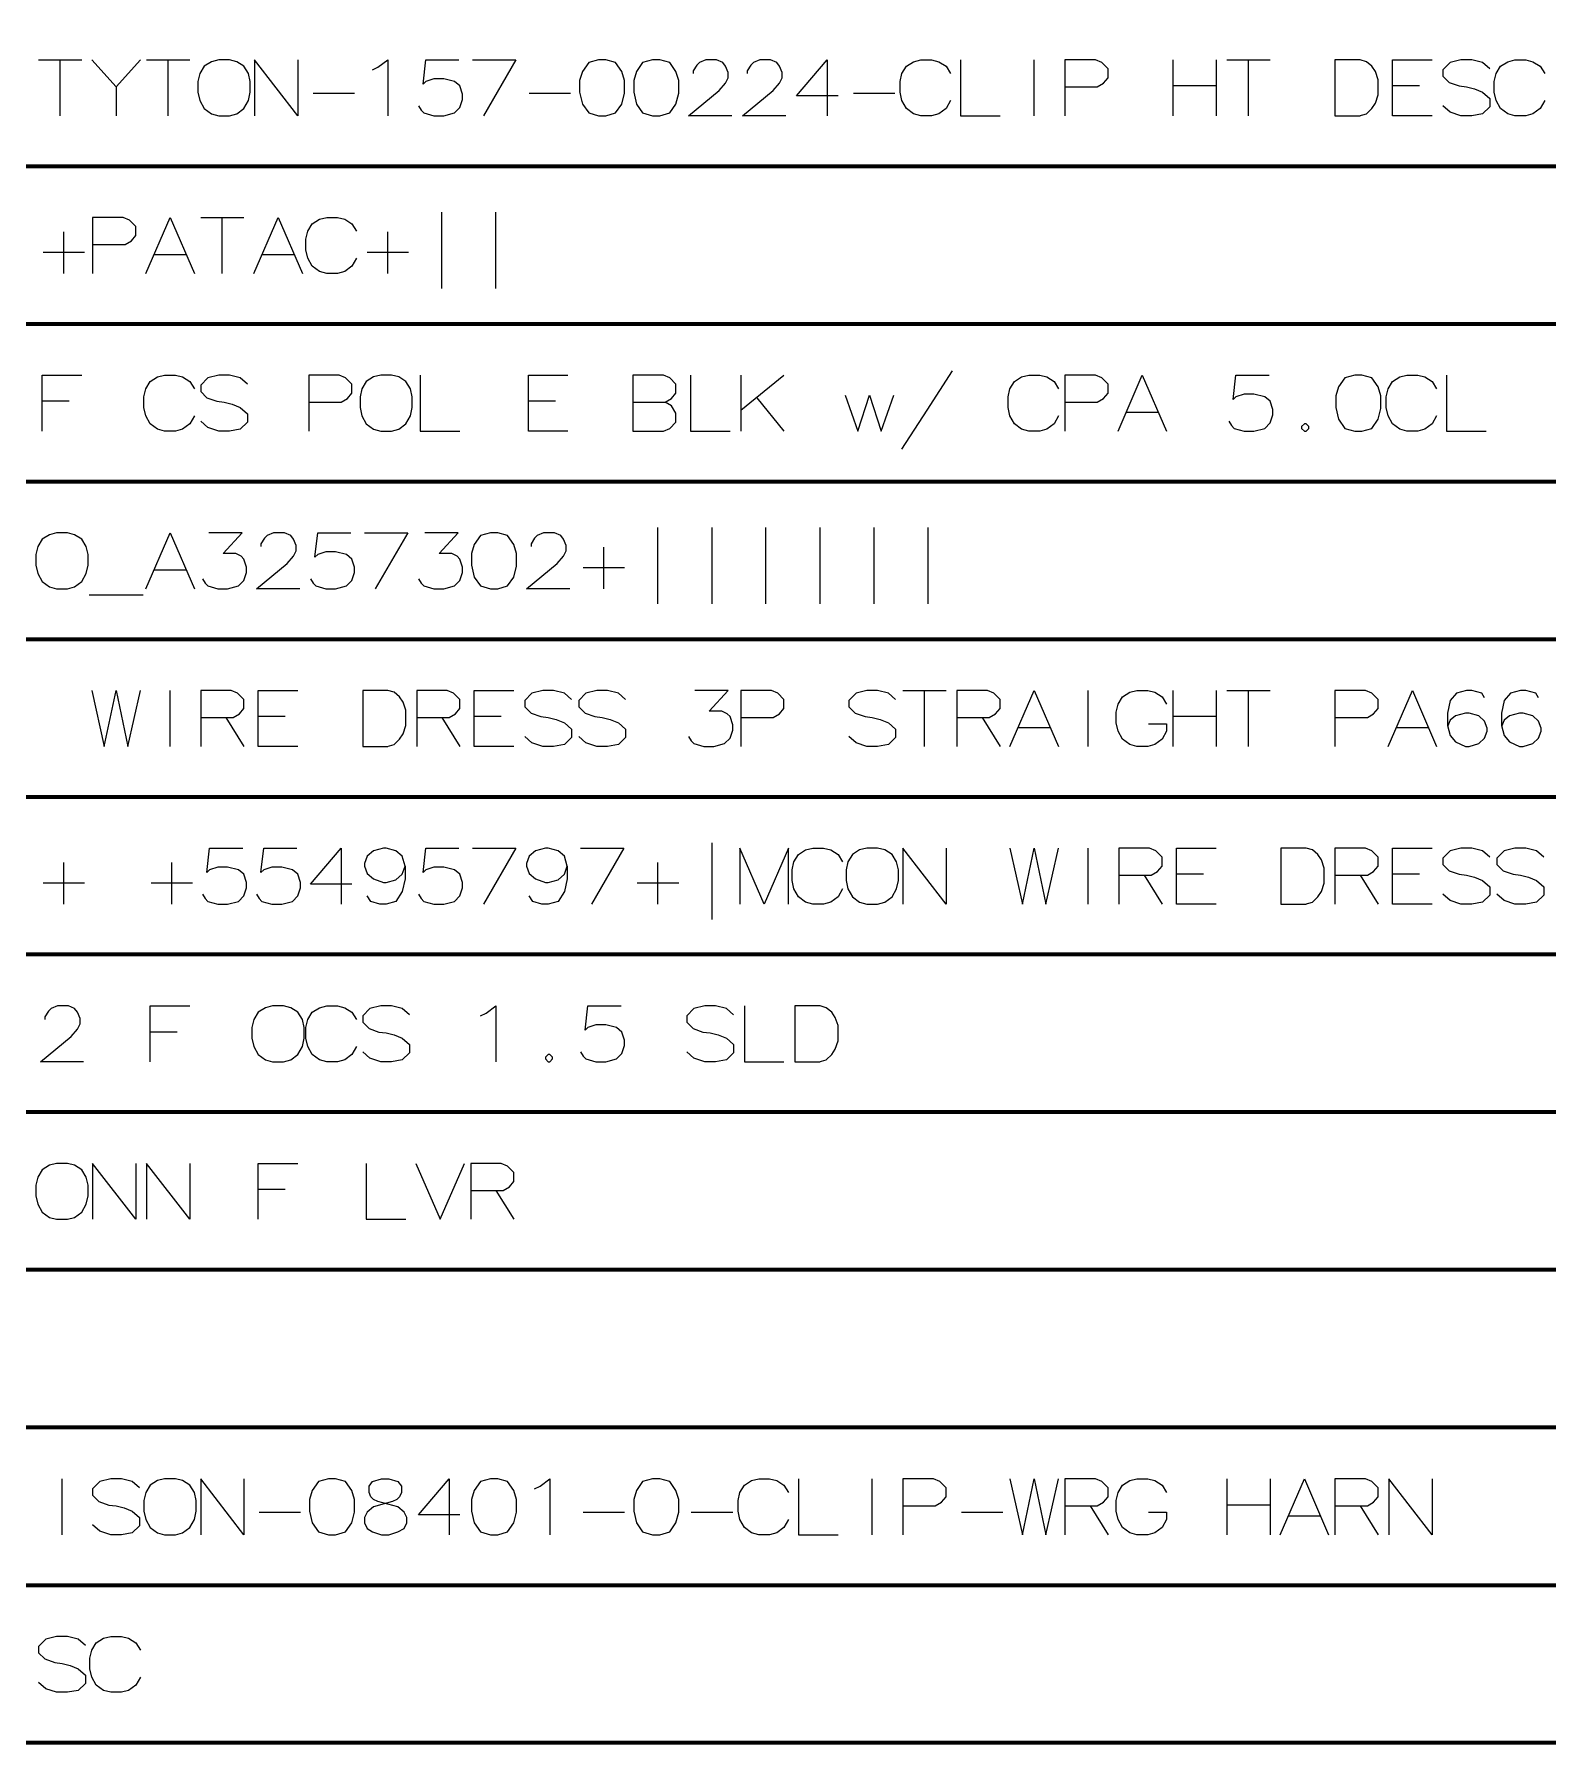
# Model space of a CAD drawing. Header units: millimetres. Extents: x 0 to 174, y 0 to 33.
# Drawn here: x 87.254 to 91.098, y 15.928 to 20.266 of the extents above; entities that cross this region are included whole.
import ezdxf

# ---------------------------------------------------------------- set-up
doc = ezdxf.new("R2010")
doc.units = ezdxf.units.MM
doc.layers.add('PDF_Geomertry', color=7, linetype='Continuous', true_color=0x405f80)

msp = doc.modelspace()

# ---------------------------------------------------------------- linework, layer by layer
at = {"layer": 'PDF_Geomertry', "color": 165, "lineweight": 70, "true_color": 0x5267a5}
for points in [[(70.2461, 18.7299), (70.2461, 18.3296), (71.3026, 18.3296), (71.3026, 18.7299), (75.611, 18.7299), (75.611, 19.1301), (83.901, 19.1301), (83.901, 19.5303), (85.7837, 19.5303), (85.7837, 19.9306), (98.9892, 19.9306), (98.9892, 20.3308)], [(70.2461, 18.3296), (70.2461, 17.9294), (71.3026, 17.9294), (71.3026, 18.3296), (75.611, 18.3296), (75.611, 18.7299), (83.901, 18.7299), (83.901, 19.1301), (85.7837, 19.1301), (85.7837, 19.5303), (98.9892, 19.5303), (98.9892, 19.9306)], [(70.2461, 17.9294), (70.2461, 17.5292), (71.3026, 17.5292), (71.3026, 17.9294), (75.611, 17.9294), (75.611, 18.3296), (83.901, 18.3296), (83.901, 18.7299), (85.7837, 18.7299), (85.7837, 19.1301), (98.9892, 19.1301), (98.9892, 19.5303)], [(70.2461, 17.5292), (70.2461, 17.1289), (71.3026, 17.1289), (71.3026, 17.5292), (75.611, 17.5292), (75.611, 17.9294), (83.901, 17.9294), (83.901, 18.3296), (85.7837, 18.3296), (85.7837, 18.7299), (98.9892, 18.7299), (98.9892, 19.1301)], [(70.2461, 17.1289), (70.2461, 16.7288), (71.3026, 16.7288), (71.3026, 17.1289), (75.611, 17.1289), (75.611, 17.5292), (83.901, 17.5292), (83.901, 17.9294), (85.7837, 17.9294), (85.7837, 18.3296), (98.9892, 18.3296), (98.9892, 18.7299)], [(98.9892, 18.3296), (98.9892, 17.9294), (85.7837, 17.9294), (85.7837, 17.5292), (83.901, 17.5292), (83.901, 17.1289), (75.611, 17.1289), (75.611, 16.7288), (71.3026, 16.7288), (71.3026, 16.3285), (75.611, 16.3285), (75.611, 15.9282), (71.3026, 15.9282)], [(98.9892, 17.9294), (98.9892, 17.5292), (85.7837, 17.5292), (85.7837, 17.1289), (83.901, 17.1289), (83.901, 16.7288), (75.611, 16.7288), (75.611, 16.3285), (83.901, 16.3285), (83.901, 15.9282), (75.611, 15.9282)], [(98.9892, 17.5292), (98.9892, 17.1289), (85.7837, 17.1289), (85.7837, 16.7288), (83.901, 16.7288), (83.901, 16.3285), (85.7837, 16.3285), (85.7837, 15.9282), (83.901, 15.9282)], [(98.9892, 17.1289), (98.9892, 16.7288), (85.7837, 16.7288), (85.7837, 16.3285), (98.9892, 16.3285), (98.9892, 15.9282), (85.7837, 15.9282)], [(70.2461, 16.7288), (70.2461, 16.3285), (71.3026, 16.3285), (75.611, 16.3285), (83.901, 16.3285), (85.7837, 16.3285), (98.9892, 16.3285), (98.9892, 16.7288)]]:
    msp.add_lwpolyline(points, dxfattribs=at)
at = {"layer": 'PDF_Geomertry', "color": 18, "lineweight": 13, "true_color": 0x260000}
for points in [[(87.2651, 20.2004), (87.3749, 20.2004)], [(87.32, 20.0586), (87.32, 20.2004)], [(87.4, 20.2004), (87.4617, 20.1318), (87.5235, 20.2004)], [(87.5394, 20.2004), (87.6492, 20.2004)], [(87.5943, 20.0586), (87.5943, 20.2004)], [(87.9235, 20.2004), (87.9235, 20.0586), (87.8137, 20.2004), (87.8137, 20.0586)], [(88.1132, 20.1753), (88.1269, 20.1821), (88.1521, 20.2004), (88.1521, 20.0586)], [(88.2299, 20.0838), (88.2367, 20.0724), (88.2436, 20.0656), (88.2687, 20.0586), (88.2939, 20.0586), (88.3212, 20.0656), (88.335, 20.0793), (88.3418, 20.0999), (88.3418, 20.1135), (88.335, 20.1342), (88.3212, 20.1456), (88.2939, 20.1524), (88.2687, 20.1524), (88.2481, 20.1456), (88.2412, 20.1386), (88.2481, 20.2004), (88.3326, 20.2004)], [(88.3669, 20.2004), (88.4767, 20.2004), (88.3944, 20.0586)], [(89.0254, 20.0586), (88.9157, 20.0586), (88.9933, 20.1226), (89.0093, 20.141), (89.0162, 20.1547), (89.0162, 20.1683), (89.0093, 20.1844), (89.0025, 20.1936), (88.9865, 20.2004), (88.959, 20.2004), (88.9431, 20.1936), (88.9362, 20.1867), (88.9271, 20.1729), (88.9271, 20.1661)], [(89.1625, 20.0586), (89.0528, 20.0586), (89.1306, 20.1226), (89.1465, 20.141), (89.1533, 20.1547), (89.1533, 20.1683), (89.1465, 20.1844), (89.1397, 20.1936), (89.1236, 20.2004), (89.0962, 20.2004), (89.0803, 20.1936), (89.0733, 20.1867), (89.0642, 20.1729), (89.0642, 20.1661)], [(89.2951, 20.109), (89.19, 20.109), (89.2676, 20.2004), (89.2676, 20.1318), (89.2676, 20.0586)], [(89.5808, 20.0975), (89.5694, 20.0769), (89.5511, 20.0632), (89.5329, 20.0586), (89.5054, 20.0586), (89.4871, 20.0632), (89.4689, 20.0769), (89.4574, 20.0975), (89.4528, 20.1181), (89.4528, 20.1456), (89.4574, 20.1661), (89.4689, 20.1844), (89.4871, 20.1958), (89.5054, 20.2004), (89.5329, 20.2004), (89.5511, 20.1958), (89.5694, 20.1844), (89.5808, 20.1661)], [(89.606, 20.2004), (89.606, 20.0586), (89.7065, 20.0586)], [(89.7935, 20.0586), (89.7935, 20.2004)], [(89.8712, 20.1318), (89.9535, 20.1318), (89.9694, 20.141), (89.981, 20.1547), (89.981, 20.1775), (89.9649, 20.1936), (89.9489, 20.2004), (89.8712, 20.2004), (89.8712, 20.0586)], [(90.1456, 20.2004), (90.1456, 20.0586)], [(90.2553, 20.2004), (90.2553, 20.0586)], [(90.2826, 20.2004), (90.3924, 20.2004)], [(90.3375, 20.0586), (90.3375, 20.2004)], [(90.6187, 20.0586), (90.6369, 20.0632), (90.6507, 20.0769), (90.6599, 20.0907), (90.6667, 20.1113), (90.6667, 20.1501), (90.6599, 20.1707), (90.6507, 20.1844), (90.6369, 20.1958), (90.621, 20.2004), (90.5569, 20.2004), (90.5569, 20.0586), (90.621, 20.0586)], [(90.8039, 20.0586), (90.7033, 20.0586), (90.7033, 20.2004), (90.8039, 20.2004)], [(90.9501, 20.1775), (90.9319, 20.1936), (90.9044, 20.2004), (90.8771, 20.2004), (90.8496, 20.1936), (90.8312, 20.1753), (90.8312, 20.1593), (90.8474, 20.1432), (90.8725, 20.1342), (90.8907, 20.1318), (90.9114, 20.1272), (90.9319, 20.1181), (90.9501, 20.1021), (90.9501, 20.0815), (90.9319, 20.0632), (90.9044, 20.0586), (90.8771, 20.0586), (90.8496, 20.0678), (90.8312, 20.0838)], [(91.0896, 20.0975), (91.0782, 20.0769), (91.0599, 20.0632), (91.0417, 20.0586), (91.0142, 20.0586), (90.996, 20.0632), (90.9776, 20.0769), (90.9662, 20.0975), (90.9617, 20.1181), (90.9617, 20.1456), (90.9662, 20.1661), (90.9776, 20.1844), (90.996, 20.1958), (91.0142, 20.2004), (91.0417, 20.2004), (91.0599, 20.1958), (91.0782, 20.1844), (91.0896, 20.1661)], [(87.4617, 20.1318), (87.4617, 20.0586)], [(90.2553, 20.1342), (90.1456, 20.1342)], [(90.7719, 20.1342), (90.7033, 20.1342)], [(87.9624, 20.1158), (88.0675, 20.1158)], [(88.511, 20.1158), (88.6161, 20.1158)], [(89.334, 20.1158), (89.4392, 20.1158)], [(87.4022, 19.7315), (87.4846, 19.7315), (87.5006, 19.7407), (87.5121, 19.7544), (87.5121, 19.7774), (87.496, 19.7933), (87.48, 19.8001), (87.4022, 19.8001), (87.4022, 19.6585)], [(87.5372, 19.6585), (87.5989, 19.8001), (87.6606, 19.6585)], [(87.6767, 19.8001), (87.7864, 19.8001)], [(87.7315, 19.6585), (87.7315, 19.8001)], [(87.8115, 19.6585), (87.8732, 19.8001), (87.935, 19.6585)], [(88.0721, 19.6974), (88.0607, 19.6767), (88.0424, 19.6631), (88.024, 19.6585), (87.9967, 19.6585), (87.9783, 19.6631), (87.9601, 19.6767), (87.9486, 19.6974), (87.944, 19.7179), (87.944, 19.7453), (87.9486, 19.7658), (87.9601, 19.7842), (87.9783, 19.7956), (87.9967, 19.8001), (88.024, 19.8001), (88.0424, 19.7956), (88.0607, 19.7842), (88.0721, 19.7658)], [(88.2893, 19.6196), (88.2893, 19.7156), (88.2893, 19.8139)], [(88.4264, 19.6196), (88.4264, 19.7156), (88.4264, 19.8139)], [(87.3292, 19.6585), (87.3292, 19.7636)], [(88.1521, 19.6585), (88.1521, 19.7636)], [(87.3817, 19.711), (87.2765, 19.711)], [(87.5578, 19.7064), (87.64, 19.7064)], [(87.8321, 19.7064), (87.9143, 19.7064)], [(88.2047, 19.711), (88.0996, 19.711)], [(87.2743, 19.2582), (87.2743, 19.3999), (87.3749, 19.3999)], [(87.6606, 19.2971), (87.6492, 19.2765), (87.6308, 19.2628), (87.6126, 19.2582), (87.5851, 19.2582), (87.5669, 19.2628), (87.5486, 19.2765), (87.5372, 19.2971), (87.5326, 19.3176), (87.5326, 19.345), (87.5372, 19.3657), (87.5486, 19.3839), (87.5669, 19.3954), (87.5851, 19.3999), (87.6126, 19.3999), (87.6308, 19.3954), (87.6492, 19.3839), (87.6606, 19.3657)], [(87.7956, 19.3771), (87.7772, 19.3931), (87.7497, 19.3999), (87.7224, 19.3999), (87.6949, 19.3931), (87.6767, 19.3747), (87.6767, 19.3587), (87.6926, 19.3428), (87.7178, 19.3336), (87.7361, 19.3314), (87.7567, 19.3268), (87.7772, 19.3176), (87.7956, 19.3017), (87.7956, 19.2811), (87.7772, 19.2628), (87.7497, 19.2582), (87.7224, 19.2582), (87.6949, 19.2674), (87.6767, 19.2833)], [(87.951, 19.3314), (88.0332, 19.3314), (88.0492, 19.3406), (88.0607, 19.3542), (88.0607, 19.3771), (88.0447, 19.3931), (88.0286, 19.3999), (87.951, 19.3999), (87.951, 19.2582)], [(88.2344, 19.3999), (88.2344, 19.2582), (88.335, 19.2582)], [(88.6093, 19.2582), (88.5087, 19.2582), (88.5087, 19.3999), (88.6093, 19.3999)], [(88.9201, 19.3999), (88.9201, 19.2582), (89.0208, 19.2582)], [(89.0482, 19.3999), (89.0482, 19.2582)], [(89.0482, 19.3108), (89.1579, 19.3999)], [(89.4574, 19.2125), (89.5214, 19.3108), (89.5854, 19.4114)], [(89.8551, 19.2971), (89.8438, 19.2765), (89.8254, 19.2628), (89.8072, 19.2582), (89.7797, 19.2582), (89.7614, 19.2628), (89.7432, 19.2765), (89.7318, 19.2971), (89.7272, 19.3176), (89.7272, 19.345), (89.7318, 19.3657), (89.7432, 19.3839), (89.7614, 19.3954), (89.7797, 19.3999), (89.8072, 19.3999), (89.8254, 19.3954), (89.8438, 19.3839), (89.8551, 19.3657)], [(89.8712, 19.3314), (89.9535, 19.3314), (89.9694, 19.3406), (89.981, 19.3542), (89.981, 19.3771), (89.9649, 19.3931), (89.9489, 19.3999), (89.8712, 19.3999), (89.8712, 19.2582)], [(90.0061, 19.2582), (90.0678, 19.3999), (90.1294, 19.2582)], [(90.2872, 19.2833), (90.2942, 19.2719), (90.301, 19.265), (90.3261, 19.2582), (90.3513, 19.2582), (90.3788, 19.265), (90.3924, 19.2788), (90.3993, 19.2993), (90.3993, 19.3131), (90.3924, 19.3336), (90.3788, 19.345), (90.3513, 19.3519), (90.3261, 19.3519), (90.3056, 19.345), (90.2986, 19.3382), (90.3056, 19.3999), (90.3901, 19.3999)], [(90.8153, 19.2971), (90.8039, 19.2765), (90.7856, 19.2628), (90.7674, 19.2582), (90.7399, 19.2582), (90.7215, 19.2628), (90.7033, 19.2765), (90.6918, 19.2971), (90.6874, 19.3176), (90.6874, 19.345), (90.6918, 19.3657), (90.7033, 19.3839), (90.7215, 19.3954), (90.7399, 19.3999), (90.7674, 19.3999), (90.7856, 19.3954), (90.8039, 19.3839), (90.8153, 19.3657)], [(90.8404, 19.3999), (90.8404, 19.2582), (90.941, 19.2582)], [(89.3133, 19.3496), (89.3454, 19.2582), (89.3751, 19.3496), (89.4049, 19.2582), (89.4368, 19.3496)], [(87.3429, 19.3336), (87.2743, 19.3336)], [(88.5774, 19.3336), (88.5087, 19.3336)], [(88.7739, 19.3314), (88.8562, 19.3314)], [(89.0893, 19.3428), (89.1579, 19.2582)], [(90.0267, 19.3063), (90.1089, 19.3063)], [(87.5372, 18.8579), (87.5989, 18.9997), (87.6606, 18.8579)], [(87.6812, 18.8831), (87.6881, 18.8717), (87.6949, 18.8649), (87.72, 18.8579), (87.7451, 18.8579), (87.7726, 18.8649), (87.7864, 18.8785), (87.7932, 18.8992), (87.7932, 18.9128), (87.7864, 18.9333), (87.7794, 18.9403), (87.7658, 18.9471), (87.7337, 18.9471), (87.7818, 18.9997), (87.6972, 18.9997)], [(87.9281, 18.8579), (87.8183, 18.8579), (87.8961, 18.9219), (87.9121, 18.9403), (87.9189, 18.954), (87.9189, 18.9676), (87.9121, 18.9837), (87.9053, 18.9928), (87.8892, 18.9997), (87.8618, 18.9997), (87.8458, 18.9928), (87.8389, 18.986), (87.8297, 18.9722), (87.8297, 18.9654)], [(87.9556, 18.8831), (87.9624, 18.8717), (87.9692, 18.8649), (87.9943, 18.8579), (88.0194, 18.8579), (88.0469, 18.8649), (88.0607, 18.8785), (88.0675, 18.8992), (88.0675, 18.9128), (88.0607, 18.9333), (88.0469, 18.9449), (88.0194, 18.9517), (87.9943, 18.9517), (87.9737, 18.9449), (87.9669, 18.9379), (87.9737, 18.9997), (88.0583, 18.9997)], [(88.0926, 18.9997), (88.2024, 18.9997), (88.1201, 18.8579)], [(88.2299, 18.8831), (88.2367, 18.8717), (88.2436, 18.8649), (88.2687, 18.8579), (88.2939, 18.8579), (88.3212, 18.8649), (88.335, 18.8785), (88.3418, 18.8992), (88.3418, 18.9128), (88.335, 18.9333), (88.3282, 18.9403), (88.3144, 18.9471), (88.2824, 18.9471), (88.3304, 18.9997), (88.2458, 18.9997)], [(88.6139, 18.8579), (88.5042, 18.8579), (88.5819, 18.9219), (88.5979, 18.9403), (88.6047, 18.954), (88.6047, 18.9676), (88.5979, 18.9837), (88.591, 18.9928), (88.575, 18.9997), (88.5476, 18.9997), (88.5315, 18.9928), (88.5247, 18.986), (88.5156, 18.9722), (88.5156, 18.9654)], [(88.8379, 18.8192), (88.8379, 18.9151), (88.8379, 19.0135)], [(88.9751, 18.8192), (88.9751, 18.9151), (88.9751, 19.0135)], [(89.1122, 18.8192), (89.1122, 18.9151), (89.1122, 19.0135)], [(89.2494, 18.8192), (89.2494, 18.9151), (89.2494, 19.0135)], [(89.3865, 18.8192), (89.3865, 18.9151), (89.3865, 19.0135)], [(89.5237, 18.8192), (89.5237, 18.9151), (89.5237, 19.0135)], [(88.7007, 18.8579), (88.7007, 18.9631)], [(87.5578, 18.906), (87.64, 18.906)], [(88.7533, 18.9106), (88.6482, 18.9106)], [(87.5303, 18.8419), (87.3932, 18.8419)], [(87.4, 18.5994), (87.4319, 18.4578), (87.4617, 18.5994), (87.4914, 18.4578), (87.5235, 18.5994)], [(87.5989, 18.4578), (87.5989, 18.5994)], [(87.6767, 18.5308), (87.7589, 18.5308), (87.7749, 18.54), (87.7864, 18.5538), (87.7864, 18.5765), (87.7703, 18.5926), (87.7543, 18.5994), (87.6767, 18.5994), (87.6767, 18.4578)], [(87.9235, 18.4578), (87.8229, 18.4578), (87.8229, 18.5994), (87.9235, 18.5994)], [(88.1499, 18.4578), (88.1681, 18.4624), (88.1818, 18.476), (88.191, 18.4897), (88.1978, 18.5103), (88.1978, 18.5492), (88.191, 18.5697), (88.1818, 18.5835), (88.1681, 18.5949), (88.1521, 18.5994), (88.0881, 18.5994), (88.0881, 18.4578), (88.1521, 18.4578)], [(88.2253, 18.5308), (88.3075, 18.5308), (88.3236, 18.54), (88.335, 18.5538), (88.335, 18.5765), (88.319, 18.5926), (88.3029, 18.5994), (88.2253, 18.5994), (88.2253, 18.4578)], [(88.4721, 18.4578), (88.3715, 18.4578), (88.3715, 18.5994), (88.4721, 18.5994)], [(88.6185, 18.5765), (88.6001, 18.5926), (88.5728, 18.5994), (88.5453, 18.5994), (88.5179, 18.5926), (88.4996, 18.5743), (88.4996, 18.5583), (88.5156, 18.5424), (88.5407, 18.5332), (88.559, 18.5308), (88.5796, 18.5263), (88.6001, 18.5172), (88.6185, 18.5011), (88.6185, 18.4806), (88.6001, 18.4624), (88.5728, 18.4578), (88.5453, 18.4578), (88.5179, 18.4668), (88.4996, 18.4829)], [(88.7556, 18.5765), (88.7374, 18.5926), (88.7099, 18.5994), (88.6825, 18.5994), (88.655, 18.5926), (88.6368, 18.5743), (88.6368, 18.5583), (88.6528, 18.5424), (88.6779, 18.5332), (88.6961, 18.5308), (88.7168, 18.5263), (88.7374, 18.5172), (88.7556, 18.5011), (88.7556, 18.4806), (88.7374, 18.4624), (88.7099, 18.4578), (88.6825, 18.4578), (88.655, 18.4668), (88.6368, 18.4829)], [(88.9157, 18.4829), (88.9225, 18.4714), (88.9293, 18.4646), (88.9544, 18.4578), (88.9796, 18.4578), (89.0071, 18.4646), (89.0208, 18.4783), (89.0276, 18.4989), (89.0276, 18.5126), (89.0208, 18.5332), (89.0139, 18.54), (89.0003, 18.5469), (88.9682, 18.5469), (89.0162, 18.5994), (88.9317, 18.5994)], [(89.0482, 18.5308), (89.1306, 18.5308), (89.1465, 18.54), (89.1579, 18.5538), (89.1579, 18.5765), (89.1419, 18.5926), (89.126, 18.5994), (89.0482, 18.5994), (89.0482, 18.4578)], [(89.4414, 18.5765), (89.4232, 18.5926), (89.3957, 18.5994), (89.3683, 18.5994), (89.3408, 18.5926), (89.3225, 18.5743), (89.3225, 18.5583), (89.3386, 18.5424), (89.3637, 18.5332), (89.3819, 18.5308), (89.4025, 18.5263), (89.4232, 18.5172), (89.4414, 18.5011), (89.4414, 18.4806), (89.4232, 18.4624), (89.3957, 18.4578), (89.3683, 18.4578), (89.3408, 18.4668), (89.3225, 18.4829)], [(89.4597, 18.5994), (89.5694, 18.5994)], [(89.5146, 18.4578), (89.5146, 18.5994)], [(89.5968, 18.5308), (89.6792, 18.5308), (89.6951, 18.54), (89.7065, 18.5538), (89.7065, 18.5765), (89.6906, 18.5926), (89.6746, 18.5994), (89.5968, 18.5994), (89.5968, 18.4578)], [(89.7318, 18.4578), (89.7935, 18.5994), (89.8551, 18.4578)], [(89.9306, 18.4578), (89.9306, 18.5994)], [(90.0837, 18.5149), (90.1294, 18.5149), (90.1294, 18.4965), (90.1181, 18.476), (90.0999, 18.4624), (90.0815, 18.4578), (90.054, 18.4578), (90.0358, 18.4624), (90.0175, 18.476), (90.0061, 18.4965), (90.0015, 18.5172), (90.0015, 18.5446), (90.0061, 18.5651), (90.0175, 18.5835), (90.0358, 18.5949), (90.054, 18.5994), (90.0815, 18.5994), (90.0999, 18.5949), (90.1181, 18.5835), (90.1294, 18.5651)], [(90.1456, 18.5994), (90.1456, 18.4578)], [(90.2553, 18.5994), (90.2553, 18.4578)], [(90.2826, 18.5994), (90.3924, 18.5994)], [(90.3375, 18.4578), (90.3375, 18.5994)], [(90.5569, 18.5308), (90.6393, 18.5308), (90.6553, 18.54), (90.6667, 18.5538), (90.6667, 18.5765), (90.6507, 18.5926), (90.6347, 18.5994), (90.5569, 18.5994), (90.5569, 18.4578)], [(90.6918, 18.4578), (90.7536, 18.5994), (90.8153, 18.4578)], [(90.9365, 18.5811), (90.9296, 18.5926), (90.9044, 18.5994), (90.8907, 18.5994), (90.8656, 18.5926), (90.8496, 18.5743), (90.8428, 18.5424), (90.8428, 18.5103), (90.8496, 18.4851), (90.8633, 18.4692), (90.8885, 18.4578), (90.8976, 18.4578), (90.9228, 18.4646), (90.9365, 18.4783), (90.9433, 18.4965), (90.9433, 18.5035), (90.9365, 18.5217), (90.9228, 18.5354), (90.8976, 18.5424), (90.8885, 18.5424), (90.8633, 18.5354), (90.8496, 18.524), (90.8428, 18.5081)], [(91.0736, 18.5811), (91.0668, 18.5926), (91.0417, 18.5994), (91.0279, 18.5994), (91.0028, 18.5926), (90.9868, 18.5743), (90.9799, 18.5424), (90.9799, 18.5103), (90.9868, 18.4851), (91.0004, 18.4692), (91.0256, 18.4578), (91.0347, 18.4578), (91.0599, 18.4646), (91.0736, 18.4783), (91.0804, 18.4965), (91.0804, 18.5035), (91.0736, 18.5217), (91.0599, 18.5354), (91.0347, 18.5424), (91.0256, 18.5424), (91.0004, 18.5354), (90.9868, 18.524), (90.9799, 18.5081)], [(87.7407, 18.5308), (87.7864, 18.4578)], [(87.8915, 18.5332), (87.8229, 18.5332)], [(88.2893, 18.5308), (88.335, 18.4578)], [(88.4401, 18.5332), (88.3715, 18.5332)], [(89.6608, 18.5308), (89.7065, 18.4578)], [(90.2553, 18.5332), (90.1456, 18.5332)], [(89.7524, 18.5057), (89.8346, 18.5057)], [(90.7125, 18.5057), (90.7947, 18.5057)], [(87.6812, 18.0826), (87.6881, 18.0713), (87.6949, 18.0643), (87.72, 18.0575), (87.7451, 18.0575), (87.7726, 18.0643), (87.7864, 18.0781), (87.7932, 18.0986), (87.7932, 18.1124), (87.7864, 18.1329), (87.7726, 18.1443), (87.7451, 18.1513), (87.72, 18.1513), (87.6994, 18.1443), (87.6926, 18.1375), (87.6994, 18.1992), (87.784, 18.1992)], [(87.8183, 18.0826), (87.8253, 18.0713), (87.8321, 18.0643), (87.8572, 18.0575), (87.8824, 18.0575), (87.9097, 18.0643), (87.9235, 18.0781), (87.9304, 18.0986), (87.9304, 18.1124), (87.9235, 18.1329), (87.9097, 18.1443), (87.8824, 18.1513), (87.8572, 18.1513), (87.8367, 18.1443), (87.8297, 18.1375), (87.8367, 18.1992), (87.9212, 18.1992)], [(88.0607, 18.1078), (87.9556, 18.1078), (88.0332, 18.1992), (88.0332, 18.1307), (88.0332, 18.0575)], [(88.1956, 18.1535), (88.1886, 18.1786), (88.1726, 18.1924), (88.1475, 18.1992), (88.1407, 18.1992), (88.1156, 18.1924), (88.0996, 18.1786), (88.0926, 18.1604), (88.0926, 18.1535), (88.0996, 18.1353), (88.1156, 18.1215), (88.1407, 18.1124), (88.1475, 18.1124), (88.1726, 18.1192), (88.1886, 18.1329), (88.1956, 18.1535), (88.1956, 18.1215), (88.1886, 18.0894), (88.1726, 18.0643), (88.1475, 18.0575), (88.1315, 18.0575), (88.1086, 18.0643), (88.0996, 18.0781)], [(88.2299, 18.0826), (88.2367, 18.0713), (88.2436, 18.0643), (88.2687, 18.0575), (88.2939, 18.0575), (88.3212, 18.0643), (88.335, 18.0781), (88.3418, 18.0986), (88.3418, 18.1124), (88.335, 18.1329), (88.3212, 18.1443), (88.2939, 18.1513), (88.2687, 18.1513), (88.2481, 18.1443), (88.2412, 18.1375), (88.2481, 18.1992), (88.3326, 18.1992)], [(88.3669, 18.1992), (88.4767, 18.1992), (88.3944, 18.0575)], [(88.6071, 18.1535), (88.6001, 18.1786), (88.5842, 18.1924), (88.559, 18.1992), (88.5521, 18.1992), (88.5269, 18.1924), (88.511, 18.1786), (88.5042, 18.1604), (88.5042, 18.1535), (88.511, 18.1353), (88.5269, 18.1215), (88.5521, 18.1124), (88.559, 18.1124), (88.5842, 18.1192), (88.6001, 18.1329), (88.6071, 18.1535), (88.6071, 18.1215), (88.6001, 18.0894), (88.5842, 18.0643), (88.559, 18.0575), (88.5431, 18.0575), (88.5201, 18.0643), (88.511, 18.0781)], [(88.6412, 18.1992), (88.751, 18.1992), (88.6687, 18.0575)], [(88.9751, 18.0186), (88.9751, 18.1146), (88.9751, 18.2129)], [(89.1694, 18.0575), (89.1694, 18.1992), (89.1076, 18.0575), (89.046, 18.1992), (89.046, 18.0575)], [(89.3065, 18.0964), (89.2951, 18.0758), (89.2768, 18.0621), (89.2585, 18.0575), (89.2311, 18.0575), (89.2128, 18.0621), (89.1946, 18.0758), (89.1831, 18.0964), (89.1785, 18.1169), (89.1785, 18.1443), (89.1831, 18.165), (89.1946, 18.1832), (89.2128, 18.1947), (89.2311, 18.1992), (89.2585, 18.1992), (89.2768, 18.1947), (89.2951, 18.1832), (89.3065, 18.165)], [(89.5694, 18.1992), (89.5694, 18.0575), (89.4597, 18.1992), (89.4597, 18.0575)], [(89.7318, 18.1992), (89.7637, 18.0575), (89.7935, 18.1992), (89.8232, 18.0575), (89.8551, 18.1992)], [(89.9306, 18.0575), (89.9306, 18.1992)], [(90.0083, 18.1307), (90.0907, 18.1307), (90.1067, 18.1399), (90.1181, 18.1535), (90.1181, 18.1764), (90.1021, 18.1924), (90.0861, 18.1992), (90.0083, 18.1992), (90.0083, 18.0575)], [(90.2553, 18.0575), (90.1547, 18.0575), (90.1547, 18.1992), (90.2553, 18.1992)], [(90.4815, 18.0575), (90.4999, 18.0621), (90.5136, 18.0758), (90.5226, 18.0894), (90.5296, 18.1101), (90.5296, 18.1489), (90.5226, 18.1694), (90.5136, 18.1832), (90.4999, 18.1947), (90.4839, 18.1992), (90.4199, 18.1992), (90.4199, 18.0575), (90.4839, 18.0575)], [(90.5569, 18.1307), (90.6393, 18.1307), (90.6553, 18.1399), (90.6667, 18.1535), (90.6667, 18.1764), (90.6507, 18.1924), (90.6347, 18.1992), (90.5569, 18.1992), (90.5569, 18.0575)], [(90.8039, 18.0575), (90.7033, 18.0575), (90.7033, 18.1992), (90.8039, 18.1992)], [(90.9501, 18.1764), (90.9319, 18.1924), (90.9044, 18.1992), (90.8771, 18.1992), (90.8496, 18.1924), (90.8312, 18.174), (90.8312, 18.1581), (90.8474, 18.1421), (90.8725, 18.1329), (90.8907, 18.1307), (90.9114, 18.1261), (90.9319, 18.1169), (90.9501, 18.101), (90.9501, 18.0804), (90.9319, 18.0621), (90.9044, 18.0575), (90.8771, 18.0575), (90.8496, 18.0667), (90.8312, 18.0826)], [(91.0874, 18.1764), (91.069, 18.1924), (91.0417, 18.1992), (91.0142, 18.1992), (90.9868, 18.1924), (90.9685, 18.174), (90.9685, 18.1581), (90.9844, 18.1421), (91.0096, 18.1329), (91.0279, 18.1307), (91.0485, 18.1261), (91.069, 18.1169), (91.0874, 18.101), (91.0874, 18.0804), (91.069, 18.0621), (91.0417, 18.0575), (91.0142, 18.0575), (90.9868, 18.0667), (90.9685, 18.0826)], [(87.3292, 18.0575), (87.3292, 18.1626)], [(87.6035, 18.0575), (87.6035, 18.1626)], [(88.8379, 18.0575), (88.8379, 18.1626)], [(90.0724, 18.1307), (90.1181, 18.0575)], [(90.2232, 18.1329), (90.1547, 18.1329)], [(90.621, 18.1307), (90.6667, 18.0575)], [(90.7719, 18.1329), (90.7033, 18.1329)], [(87.3817, 18.1101), (87.2765, 18.1101)], [(87.656, 18.1101), (87.5508, 18.1101)], [(88.8906, 18.1101), (88.7853, 18.1101)], [(87.3794, 17.6572), (87.2697, 17.6572), (87.3474, 17.7213), (87.3635, 17.7396), (87.3703, 17.7533), (87.3703, 17.7669), (87.3635, 17.7831), (87.3565, 17.7921), (87.3406, 17.799), (87.3132, 17.799), (87.2971, 17.7921), (87.2903, 17.7853), (87.2811, 17.7715), (87.2811, 17.7647)], [(87.5486, 17.6572), (87.5486, 17.799), (87.6492, 17.799)], [(88.0721, 17.6961), (88.0607, 17.6756), (88.0424, 17.6618), (88.024, 17.6572), (87.9967, 17.6572), (87.9783, 17.6618), (87.9601, 17.6756), (87.9486, 17.6961), (87.944, 17.7167), (87.944, 17.7442), (87.9486, 17.7647), (87.9601, 17.7831), (87.9783, 17.7944), (87.9967, 17.799), (88.024, 17.799), (88.0424, 17.7944), (88.0607, 17.7831), (88.0721, 17.7647)], [(88.2069, 17.7761), (88.1886, 17.7921), (88.1612, 17.799), (88.1337, 17.799), (88.1064, 17.7921), (88.0881, 17.7739), (88.0881, 17.7578), (88.1042, 17.7418), (88.1293, 17.7326), (88.1475, 17.7304), (88.1681, 17.7258), (88.1886, 17.7167), (88.2069, 17.7007), (88.2069, 17.6801), (88.1886, 17.6618), (88.1612, 17.6572), (88.1337, 17.6572), (88.1064, 17.6664), (88.0881, 17.6824)], [(88.3875, 17.7739), (88.4012, 17.7807), (88.4264, 17.799), (88.4264, 17.6572)], [(88.6412, 17.6824), (88.6482, 17.671), (88.655, 17.6642), (88.6801, 17.6572), (88.7053, 17.6572), (88.7328, 17.6642), (88.7465, 17.6778), (88.7533, 17.6985), (88.7533, 17.7121), (88.7465, 17.7326), (88.7328, 17.7442), (88.7053, 17.751), (88.6801, 17.751), (88.6596, 17.7442), (88.6528, 17.7372), (88.6596, 17.799), (88.7442, 17.799)], [(89.03, 17.7761), (89.0117, 17.7921), (88.9842, 17.799), (88.9568, 17.799), (88.9293, 17.7921), (88.9111, 17.7739), (88.9111, 17.7578), (88.9271, 17.7418), (88.9522, 17.7326), (88.9706, 17.7304), (88.9911, 17.7258), (89.0117, 17.7167), (89.03, 17.7007), (89.03, 17.6801), (89.0117, 17.6618), (88.9842, 17.6572), (88.9568, 17.6572), (88.9293, 17.6664), (88.9111, 17.6824)], [(89.0574, 17.799), (89.0574, 17.6572), (89.1579, 17.6572)], [(89.2471, 17.6572), (89.2654, 17.6618), (89.2792, 17.6756), (89.2882, 17.6893), (89.2951, 17.7099), (89.2951, 17.7488), (89.2882, 17.7693), (89.2792, 17.7831), (89.2654, 17.7944), (89.2494, 17.799), (89.1854, 17.799), (89.1854, 17.6572), (89.2494, 17.6572)], [(87.6172, 17.7326), (87.5486, 17.7326)], [(87.5121, 17.3988), (87.5121, 17.2571), (87.4022, 17.3988), (87.4022, 17.2571)], [(87.6492, 17.3988), (87.6492, 17.2571), (87.5394, 17.3988), (87.5394, 17.2571)], [(87.8229, 17.2571), (87.8229, 17.3988), (87.9235, 17.3988)], [(88.0972, 17.3988), (88.0972, 17.2571), (88.1978, 17.2571)], [(88.2229, 17.3988), (88.2847, 17.2571), (88.3464, 17.3988)], [(88.3624, 17.3301), (88.4447, 17.3301), (88.4607, 17.3393), (88.4721, 17.3531), (88.4721, 17.3758), (88.4561, 17.3919), (88.4401, 17.3988), (88.3624, 17.3988), (88.3624, 17.2571)], [(87.8915, 17.3325), (87.8229, 17.3325)], [(88.4264, 17.3301), (88.4721, 17.2571)], [(87.3246, 16.4565), (87.3246, 16.5983)], [(87.5211, 16.5754), (87.5029, 16.5914), (87.4754, 16.5983), (87.4481, 16.5983), (87.4206, 16.5914), (87.4022, 16.5732), (87.4022, 16.5571), (87.4183, 16.5411), (87.4435, 16.5319), (87.4617, 16.5297), (87.4824, 16.5251), (87.5029, 16.516), (87.5211, 16.5), (87.5211, 16.4794), (87.5029, 16.4611), (87.4754, 16.4565), (87.4481, 16.4565), (87.4206, 16.4657), (87.4022, 16.4817)], [(87.7864, 16.5983), (87.7864, 16.4565), (87.6767, 16.5983), (87.6767, 16.4565)], [(88.335, 16.5068), (88.2299, 16.5068), (88.3075, 16.5983), (88.3075, 16.5297), (88.3075, 16.4565)], [(88.5247, 16.5732), (88.5385, 16.58), (88.5636, 16.5983), (88.5636, 16.4565)], [(89.1694, 16.4954), (89.1579, 16.4749), (89.1397, 16.4611), (89.1214, 16.4565), (89.0939, 16.4565), (89.0757, 16.4611), (89.0574, 16.4749), (89.046, 16.4954), (89.0414, 16.516), (89.0414, 16.5435), (89.046, 16.564), (89.0574, 16.5822), (89.0757, 16.5938), (89.0939, 16.5983), (89.1214, 16.5983), (89.1397, 16.5938), (89.1579, 16.5822), (89.1694, 16.564)], [(89.1946, 16.5983), (89.1946, 16.4565), (89.2951, 16.4565)], [(89.3819, 16.4565), (89.3819, 16.5983)], [(89.4597, 16.5297), (89.5419, 16.5297), (89.5581, 16.5389), (89.5694, 16.5525), (89.5694, 16.5754), (89.5535, 16.5914), (89.5375, 16.5983), (89.4597, 16.5983), (89.4597, 16.4565)], [(89.7318, 16.5983), (89.7637, 16.4565), (89.7935, 16.5983), (89.8232, 16.4565), (89.8551, 16.5983)], [(89.8712, 16.5297), (89.9535, 16.5297), (89.9694, 16.5389), (89.981, 16.5525), (89.981, 16.5754), (89.9649, 16.5914), (89.9489, 16.5983), (89.8712, 16.5983), (89.8712, 16.4565)], [(90.0837, 16.5138), (90.1294, 16.5138), (90.1294, 16.4954), (90.1181, 16.4749), (90.0999, 16.4611), (90.0815, 16.4565), (90.054, 16.4565), (90.0358, 16.4611), (90.0175, 16.4749), (90.0061, 16.4954), (90.0015, 16.516), (90.0015, 16.5435), (90.0061, 16.564), (90.0175, 16.5822), (90.0358, 16.5938), (90.054, 16.5983), (90.0815, 16.5983), (90.0999, 16.5938), (90.1181, 16.5822), (90.1294, 16.564)], [(90.2826, 16.5983), (90.2826, 16.4565)], [(90.3924, 16.5983), (90.3924, 16.4565)], [(90.4175, 16.4565), (90.4793, 16.5983), (90.541, 16.4565)], [(90.5569, 16.5297), (90.6393, 16.5297), (90.6553, 16.5389), (90.6667, 16.5525), (90.6667, 16.5754), (90.6507, 16.5914), (90.6347, 16.5983), (90.5569, 16.5983), (90.5569, 16.4565)], [(90.8039, 16.5983), (90.8039, 16.4565), (90.6942, 16.5983), (90.6942, 16.4565)], [(89.9351, 16.5297), (89.981, 16.4565)], [(90.3924, 16.5319), (90.2826, 16.5319)], [(90.621, 16.5297), (90.6667, 16.4565)], [(87.8253, 16.5138), (87.9304, 16.5138)], [(88.6482, 16.5138), (88.7533, 16.5138)], [(88.9225, 16.5138), (89.0276, 16.5138)], [(89.6083, 16.5138), (89.7135, 16.5138)], [(90.4381, 16.5046), (90.5204, 16.5046)], [(87.384, 16.1751), (87.3657, 16.1913), (87.3383, 16.1981), (87.3108, 16.1981), (87.2835, 16.1913), (87.2651, 16.1729), (87.2651, 16.1569), (87.2811, 16.141), (87.3062, 16.1318), (87.3246, 16.1294), (87.3451, 16.1249), (87.3657, 16.1157), (87.384, 16.0997), (87.384, 16.0792), (87.3657, 16.0608), (87.3383, 16.0564), (87.3108, 16.0564), (87.2835, 16.0654), (87.2651, 16.0815)], [(87.5235, 16.0951), (87.5121, 16.0746), (87.4937, 16.0608), (87.4754, 16.0564), (87.4481, 16.0564), (87.4297, 16.0608), (87.4114, 16.0746), (87.4, 16.0951), (87.3954, 16.1157), (87.3954, 16.1432), (87.4, 16.1638), (87.4114, 16.1821), (87.4297, 16.1935), (87.4481, 16.1981), (87.4754, 16.1981), (87.4937, 16.1935), (87.5121, 16.1821), (87.5235, 16.1638)]]:
    msp.add_lwpolyline(points, dxfattribs=at)
for points in [[(87.7224, 20.2004), (87.704, 20.1958), (87.6858, 20.1844), (87.6743, 20.1661), (87.6697, 20.1456), (87.6697, 20.1181), (87.6743, 20.0975), (87.6858, 20.0769), (87.704, 20.0632), (87.7224, 20.0586), (87.7497, 20.0586), (87.7681, 20.0632), (87.7864, 20.0769), (87.7978, 20.0975), (87.8024, 20.1181), (87.8024, 20.1456), (87.7978, 20.1661), (87.7864, 20.1844), (87.7681, 20.1958), (87.7497, 20.2004), (87.7224, 20.2004)], [(88.6871, 20.2004), (88.6619, 20.1936), (88.6458, 20.1707), (88.639, 20.1478), (88.639, 20.1181), (88.6458, 20.0883), (88.6619, 20.0656), (88.6871, 20.0586), (88.7053, 20.0586), (88.7304, 20.0656), (88.7465, 20.0883), (88.7533, 20.1158), (88.7533, 20.1478), (88.7465, 20.1707), (88.7304, 20.1936), (88.7053, 20.2004), (88.6871, 20.2004)], [(88.8242, 20.2004), (88.799, 20.1936), (88.7831, 20.1707), (88.7762, 20.1478), (88.7762, 20.1181), (88.7831, 20.0883), (88.799, 20.0656), (88.8242, 20.0586), (88.8425, 20.0586), (88.8676, 20.0656), (88.8836, 20.0883), (88.8906, 20.1158), (88.8906, 20.1478), (88.8836, 20.1707), (88.8676, 20.1936), (88.8425, 20.2004), (88.8242, 20.2004)], [(88.1337, 19.3999), (88.1156, 19.3954), (88.0972, 19.3839), (88.0858, 19.3657), (88.0812, 19.345), (88.0812, 19.3176), (88.0858, 19.2971), (88.0972, 19.2765), (88.1156, 19.2628), (88.1337, 19.2582), (88.1612, 19.2582), (88.1796, 19.2628), (88.1978, 19.2765), (88.2093, 19.2971), (88.2139, 19.3176), (88.2139, 19.345), (88.2093, 19.3657), (88.1978, 19.3839), (88.1796, 19.3954), (88.1612, 19.3999), (88.1337, 19.3999)], [(88.8517, 19.2582), (88.8676, 19.265), (88.8836, 19.2811), (88.8836, 19.3039), (88.8722, 19.3222), (88.8562, 19.3314), (88.8722, 19.3406), (88.8836, 19.3542), (88.8836, 19.3771), (88.8676, 19.3931), (88.8517, 19.3999), (88.7739, 19.3999), (88.7739, 19.2582)], [(90.6072, 19.3999), (90.5821, 19.3931), (90.5661, 19.3703), (90.5593, 19.3474), (90.5593, 19.3176), (90.5661, 19.2879), (90.5821, 19.265), (90.6072, 19.2582), (90.6256, 19.2582), (90.6507, 19.265), (90.6667, 19.2879), (90.6736, 19.3153), (90.6736, 19.3474), (90.6667, 19.3703), (90.6507, 19.3931), (90.6256, 19.3999), (90.6072, 19.3999)], [(90.4907, 19.265), (90.4907, 19.2696), (90.4839, 19.2765), (90.4793, 19.2765), (90.4724, 19.2696), (90.4724, 19.265), (90.4793, 19.2582), (90.4839, 19.2582)], [(87.3108, 18.9997), (87.2925, 18.9951), (87.2743, 18.9837), (87.2628, 18.9654), (87.2583, 18.9449), (87.2583, 18.9174), (87.2628, 18.8968), (87.2743, 18.8763), (87.2925, 18.8625), (87.3108, 18.8579), (87.3383, 18.8579), (87.3565, 18.8625), (87.3749, 18.8763), (87.3862, 18.8968), (87.3908, 18.9174), (87.3908, 18.9449), (87.3862, 18.9654), (87.3749, 18.9837), (87.3565, 18.9951), (87.3383, 18.9997), (87.3108, 18.9997)], [(88.4128, 18.9997), (88.3875, 18.9928), (88.3715, 18.97), (88.3647, 18.9471), (88.3647, 18.9174), (88.3715, 18.8876), (88.3875, 18.8649), (88.4128, 18.8579), (88.431, 18.8579), (88.4561, 18.8649), (88.4721, 18.8876), (88.479, 18.9151), (88.479, 18.9471), (88.4721, 18.97), (88.4561, 18.9928), (88.431, 18.9997), (88.4128, 18.9997)], [(89.3683, 18.1992), (89.35, 18.1947), (89.3317, 18.1832), (89.3203, 18.165), (89.3157, 18.1443), (89.3157, 18.1169), (89.3203, 18.0964), (89.3317, 18.0758), (89.35, 18.0621), (89.3683, 18.0575), (89.3957, 18.0575), (89.414, 18.0621), (89.4322, 18.0758), (89.4437, 18.0964), (89.4483, 18.1169), (89.4483, 18.1443), (89.4437, 18.165), (89.4322, 18.1832), (89.414, 18.1947), (89.3957, 18.1992), (89.3683, 18.1992)], [(87.8594, 17.799), (87.8412, 17.7944), (87.8229, 17.7831), (87.8115, 17.7647), (87.8069, 17.7442), (87.8069, 17.7167), (87.8115, 17.6961), (87.8229, 17.6756), (87.8412, 17.6618), (87.8594, 17.6572), (87.8869, 17.6572), (87.9053, 17.6618), (87.9235, 17.6756), (87.935, 17.6961), (87.9394, 17.7167), (87.9394, 17.7442), (87.935, 17.7647), (87.9235, 17.7831), (87.9053, 17.7944), (87.8869, 17.799), (87.8594, 17.799)], [(88.5704, 17.6642), (88.5704, 17.6688), (88.5636, 17.6756), (88.559, 17.6756), (88.5521, 17.6688), (88.5521, 17.6642), (88.559, 17.6572), (88.5636, 17.6572)], [(87.3108, 17.3988), (87.2925, 17.3942), (87.2743, 17.3828), (87.2628, 17.3644), (87.2583, 17.3439), (87.2583, 17.3164), (87.2628, 17.2958), (87.2743, 17.2753), (87.2925, 17.2615), (87.3108, 17.2571), (87.3383, 17.2571), (87.3565, 17.2615), (87.3749, 17.2753), (87.3862, 17.2958), (87.3908, 17.3164), (87.3908, 17.3439), (87.3862, 17.3644), (87.3749, 17.3828), (87.3565, 17.3942), (87.3383, 17.3988), (87.3108, 17.3988)], [(87.5851, 16.5983), (87.5669, 16.5938), (87.5486, 16.5822), (87.5372, 16.564), (87.5326, 16.5435), (87.5326, 16.516), (87.5372, 16.4954), (87.5486, 16.4749), (87.5669, 16.4611), (87.5851, 16.4565), (87.6126, 16.4565), (87.6308, 16.4611), (87.6492, 16.4749), (87.6606, 16.4954), (87.6651, 16.516), (87.6651, 16.5435), (87.6606, 16.564), (87.6492, 16.5822), (87.6308, 16.5938), (87.6126, 16.5983), (87.5851, 16.5983)], [(88.0012, 16.5983), (87.9761, 16.5914), (87.9601, 16.5686), (87.9532, 16.5457), (87.9532, 16.516), (87.9601, 16.4863), (87.9761, 16.4635), (88.0012, 16.4565), (88.0194, 16.4565), (88.0447, 16.4635), (88.0607, 16.4863), (88.0675, 16.5138), (88.0675, 16.5457), (88.0607, 16.5686), (88.0447, 16.5914), (88.0194, 16.5983), (88.0012, 16.5983)], [(88.1772, 16.5274), (88.1269, 16.5411), (88.1156, 16.5457), (88.1086, 16.5525), (88.1042, 16.564), (88.1042, 16.58), (88.1132, 16.5914), (88.1361, 16.5983), (88.1544, 16.5983), (88.1772, 16.5914), (88.1864, 16.58), (88.1864, 16.564), (88.1818, 16.5525), (88.175, 16.5457), (88.1635, 16.5411), (88.1156, 16.5274), (88.0996, 16.5138), (88.0926, 16.5), (88.0926, 16.4863), (88.0996, 16.4725), (88.1132, 16.4635), (88.1361, 16.4565), (88.1544, 16.4565), (88.1772, 16.4635), (88.1932, 16.4725), (88.2001, 16.4863), (88.2001, 16.5), (88.1932, 16.5138)], [(88.4128, 16.5983), (88.3875, 16.5914), (88.3715, 16.5686), (88.3647, 16.5457), (88.3647, 16.516), (88.3715, 16.4863), (88.3875, 16.4635), (88.4128, 16.4565), (88.431, 16.4565), (88.4561, 16.4635), (88.4721, 16.4863), (88.479, 16.5138), (88.479, 16.5457), (88.4721, 16.5686), (88.4561, 16.5914), (88.431, 16.5983), (88.4128, 16.5983)], [(88.8242, 16.5983), (88.799, 16.5914), (88.7831, 16.5686), (88.7762, 16.5457), (88.7762, 16.516), (88.7831, 16.4863), (88.799, 16.4635), (88.8242, 16.4565), (88.8425, 16.4565), (88.8676, 16.4635), (88.8836, 16.4863), (88.8906, 16.5138), (88.8906, 16.5457), (88.8836, 16.5686), (88.8676, 16.5914), (88.8425, 16.5983), (88.8242, 16.5983)]]:
    msp.add_lwpolyline(points, close=True, dxfattribs=at)

doc.saveas('drawing.dxf')
